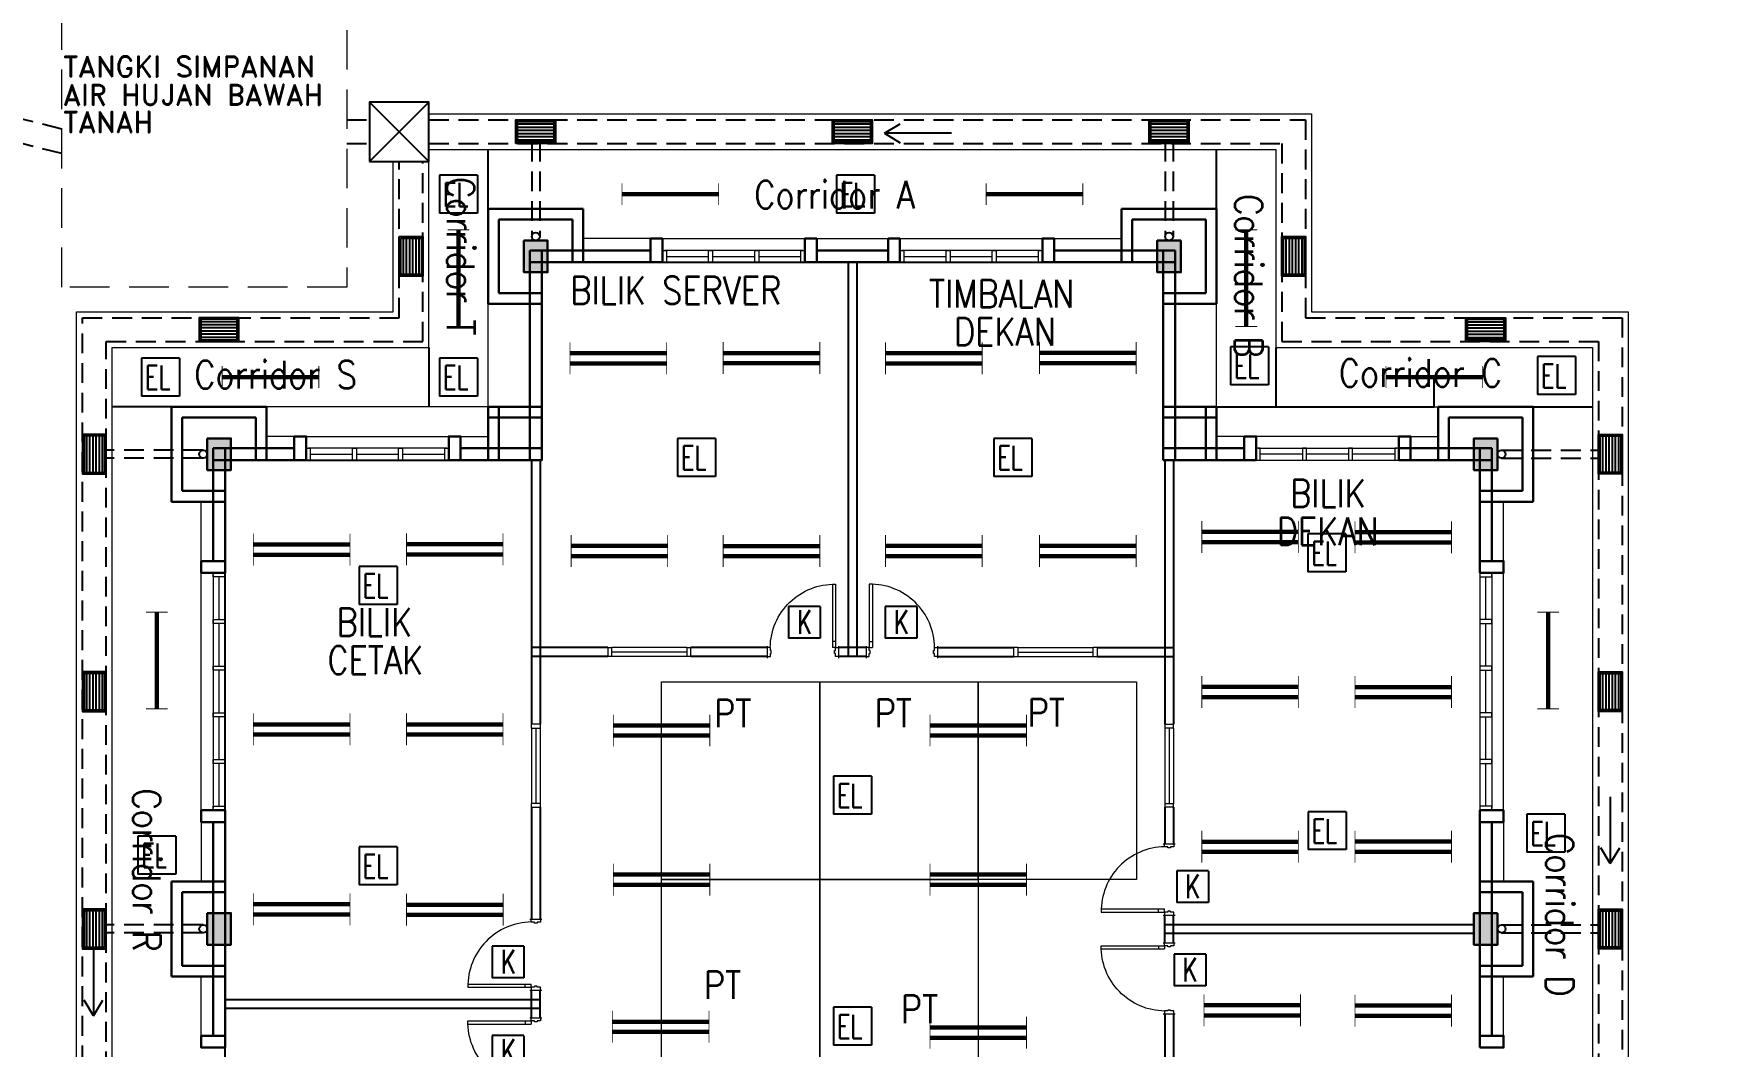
# Model space of a CAD drawing. Header units: inches. Extents: x -86493719 to 430035, y 21644 to 1519532.
# Drawn here: x 260077 to 281308, y 70324 to 83125 of the extents above; entities that cross this region are included whole.
import ezdxf
from ezdxf.enums import TextEntityAlignment as Align

# ---------------------------------------------------------------- set-up
doc = ezdxf.new("R2010")
doc.units = ezdxf.units.IN
doc.header["$MEASUREMENT"] = 0
doc.linetypes.add('DASHED2', pattern=[0.375, 0.25, -0.125])
doc.linetypes.add('HIDDEN', pattern=[0.375, 0.25, -0.125])
for name, color, linetype, lineweight in [('1', 8, 'Continuous', 9), ('COLUMN', 8, 'Continuous', 30), ('DR', 8, 'Continuous', 18), ('LW', 8, 'Continuous', 20), ('t3', 8, 'Continuous', 25), ('wall', 8, 'Continuous', 30), ('WIN', 8, 'Continuous', 18), ('windoor', 8, 'Continuous', 18)]:
    doc.layers.add(name, color=color, linetype=linetype, lineweight=lineweight)
for name, color, linetype in [('12. mRspecT - LEGEND', 1, 'Continuous'), ('dmension', 4, 'Continuous'), ('DOWNPIPE', 8, 'Continuous'), ('drain', 8, 'Continuous'), ('dxt_text', 4, 'Continuous'), ('ELECT', 6, 'Continuous'), ('FITTING', 40, 'Continuous'), ('manhole', 8, 'Continuous'), ('MSGRATING', 8, 'Continuous'), ('partition', 8, 'Continuous')]:
    doc.layers.add(name, color=color, linetype=linetype)
doc.styles.add('LAILA', font='romans.shx', dxfattribs={"width": 0.85})
doc.styles.add('ROMANS', font='romans.shx', dxfattribs={"width": 0.5, "height": 400})
doc.styles.get("Standard").update_dxf_attribs({"font": 'arial.ttf'})
doc.styles.add('VERDANA1000', font='romand.shx', dxfattribs={"height": 1000})

# ---------------------------------------------------------------- blocks, each defined once
blk = doc.blocks.new('D900')
at = {"layer": 'DR'}
for p, q in [((38, 915), (38, 115)), ((78, 915), (78, 115)), ((38, 190), (78, 190)), ((38, 115), (78, 115))]:
    blk.add_line(p, q, dxfattribs=at)
at = {"layer": 'DR', "color": 3}
for p, q in [((0, 132), (0, -18)), ((900, 132), (900, -18)), ((900, 115), (900, 0))]:
    blk.add_line(p, q, dxfattribs=at)
at = {"layer": 'DR'}
for points in [[(0, 0), (38, 0), (38, 40), (50, 40), (50, 75), (38, 75), (38, 115), (0, 115)], [(900, 0), (862, 0), (862, 40), (850, 40), (850, 75), (862, 75), (862, 115), (900, 115)]]:
    blk.add_lwpolyline(points, dxfattribs=at)
at = {"layer": 'DR', "color": 8}
blk.add_arc((52, 104), 811, 0.7553, 91.0145, dxfattribs=at)
blk = doc.blocks.new('ARR')
at = {"layer": 'drain'}
for p, q in [((-2151413, -694434), (-2150569, -694434)), ((-2150569, -694434), (-2150768, -694314)), ((-2150569, -694434), (-2150768, -694553))]:
    blk.add_line(p, q, dxfattribs=at)
blk = doc.blocks.new('1 X 8W EL')
at = {"layer": 'ELECT', "color": 6}
for p, q in [((-240, 240), (-240, -240)), ((240, 240), (-240, 240)), ((240, 240), (240, -240)), ((240, -240), (-240, -240))]:
    blk.add_line(p, q, dxfattribs=at)
at = {"layer": 'ELECT', "color": 6, "style": 'ROMANS', "width": 0.7}
blk.add_text('EL', height=300, dxfattribs=at).set_placement((-196, -156))
blk = doc.blocks.new('YBC 2X36')
at = {"layer": 'FITTING', "color": 3}
for points, const_width in [([(-610, 63), (610, 63)], 54.6), ([(-610, 201), (-610, -74)], 10.9), ([(-610, 72), (-610, -203)], 10.9), ([(610, 201), (610, -84)], 10.9), ([(610, 72), (610, -203)], 10.9), ([(-610, -66), (610, -66)], 54.6)]:
    blk.add_lwpolyline(points, dxfattribs=dict(at, const_width=const_width))
blk = doc.blocks.new('YBC 1X36')
at = {"layer": 'FITTING', "color": 3}
for points, const_width in [([(-610, 0), (610, 0)], 54.6), ([(-610, 138), (-610, -138)], 10.9), ([(610, 138), (610, -138)], 10.9)]:
    blk.add_lwpolyline(points, dxfattribs=dict(at, const_width=const_width))
blk = doc.blocks.new('1 X 8W KELUAR')
at = {"layer": 'ELECT', "color": 5}
for p, q in [((-160, 161), (-160, -240)), ((240, 161), (-160, 161)), ((240, 160), (240, -240)), ((240, -240), (-160, -240))]:
    blk.add_line(p, q, dxfattribs=at)
at = {"layer": 'ELECT', "color": 5, "style": 'ROMANS', "width": 0.7}
blk.add_text('K', height=300, dxfattribs=at).set_placement((-50, -185))

msp = doc.modelspace()

# ---------------------------------------------------------------- linework, layer by layer
at = {"layer": '1'}
for points in [[(268009, 72434), (268009, 74934), (270009, 74934), (270009, 72434)], [(270009, 72434), (270009, 74934), (272009, 74934), (272009, 72434)], [(272009, 72434), (272009, 74934), (274009, 74934), (274009, 72434)], [(268009, 69934), (268009, 72434), (270009, 72434), (270009, 69934)], [(270009, 69934), (270009, 72434), (272009, 72434), (272009, 69934)]]:
    msp.add_lwpolyline(points, close=True, dxfattribs=at)
at = {"layer": '12. mRspecT - LEGEND'}
msp.add_lwpolyline([(262720, 56234), (261070, 56234), (261070, 59234), (264495, 59234), (264495, 65884), (262495, 65884), (262495, 77734), (266495, 77734), (266495, 80234), (274345, 80234), (274345, 78409), (277770, 78409), (277770, 78784)], dxfattribs=at)
at = {"layer": 'COLUMN'}
for points in [[(266270, 80509), (266570, 80509), (266570, 80109), (266270, 80109)], [(274570, 80509), (274270, 80509), (274270, 80109), (274570, 80109)], [(262270, 78009), (262570, 78009), (262570, 77609), (262270, 77609)], [(278570, 78009), (278270, 78009), (278270, 77609), (278570, 77609)], [(262270, 72009), (262570, 72009), (262570, 71609), (262270, 71609)], [(278570, 72009), (278270, 72009), (278270, 71609), (278570, 71609)]]:
    msp.add_lwpolyline(points, close=True, dxfattribs=at)
for points in [[(266270, 80509), (266570, 80509), (266270, 80109), (266570, 80109)], [(274570, 80509), (274270, 80509), (274570, 80109), (274270, 80109)], [(262270, 78009), (262570, 78009), (262270, 77609), (262570, 77609)], [(278570, 78009), (278270, 78009), (278570, 77609), (278270, 77609)], [(262270, 72009), (262570, 72009), (262270, 71609), (262570, 71609)], [(278570, 72009), (278270, 72009), (278570, 71609), (278270, 71609)]]:
    msp.add_solid(points, dxfattribs=at)
at = {"layer": 'dmension'}
for p, q in [((265820, 80909), (265820, 81659)), ((275020, 80909), (275020, 81659)), ((265070, 79159), (265070, 78409)), ((275770, 79159), (275770, 78409))]:
    msp.add_line(p, q, dxfattribs=at)
at = {"layer": 'DOWNPIPE', "linetype": 'HIDDEN', "ltscale": 1000}
for p, q in [((266370, 81759), (266370, 80559)), ((266470, 81759), (266470, 80559)), ((274370, 81759), (274370, 80559)), ((274470, 81759), (274470, 80559)), ((262220, 77859), (260970, 77859)), ((262220, 77759), (260970, 77759)), ((278620, 77859), (279870, 77859)), ((278620, 77759), (279870, 77759)), ((262220, 71859), (260970, 71859)), ((278620, 71859), (279870, 71859)), ((262220, 71759), (260970, 71759)), ((278620, 71759), (279870, 71759))]:
    msp.add_line(p, q, dxfattribs=at)
at = {"layer": 'DOWNPIPE'}
for centre in [(266420, 80559), (274420, 80559), (262220, 77809), (278620, 77809), (262220, 71809), (278620, 71809)]:
    msp.add_circle(centre, 50, dxfattribs=at)
at = {"layer": 'drain', "linetype": 'DASHED2', "ltscale": 1000}
for p, q in [((260434, 81919), (258994, 82275)), ((260434, 81610), (258922, 81983))]:
    msp.add_line(p, q, dxfattribs=at)
for points in [[(265070, 82034), (276145, 82034), (276145, 79534), (280145, 79534), (280145, 64084), (278145, 64084), (278145, 61109), (281645, 61109), (281645, 52584), (280145, 52584), (280145, 45584), (255195, 45584), (255195, 56034)], [(264034, 82034), (264320, 82034)], [(265070, 81734), (275845, 81734), (275845, 79234), (279845, 79234), (279845, 64384), (277845, 64384), (277845, 60809), (281345, 60809), (281345, 52884), (279845, 52884), (279845, 45884), (255495, 45884), (255495, 55734)], [(264034, 81734), (264320, 81734)], [(255195, 56034), (259195, 56034), (259195, 61034), (262695, 61034), (262695, 64084), (260695, 64084), (260695, 79534), (264695, 79534), (264695, 81509)], [(255495, 55734), (259495, 55734), (259495, 60734), (262995, 60734), (262995, 64384), (260995, 64384), (260995, 79234), (264995, 79234), (264995, 81509)]]:
    msp.add_lwpolyline(points, dxfattribs=at)
at = {"layer": 'dxt_text'}
for p, q in [((261820, 78409), (261070, 78409)), ((279020, 78409), (279770, 78409)), ((270365, 76914), (270365, 76912)), ((270365, 76914), (270365, 76912)), ((267463, 75364), (267463, 75364))]:
    msp.add_line(p, q, dxfattribs=at)
at = {"layer": 'LW'}
for p, q in [((265070, 82109), (276220, 82109)), ((276220, 82109), (276220, 79609)), ((265070, 79159), (265070, 81659)), ((265070, 81659), (275770, 81659)), ((275770, 81659), (275770, 79159)), ((264620, 79609), (264620, 81509)), ((267870, 80534), (267020, 80534)), ((268020, 80534), (269820, 80534)), ((269970, 80534), (270870, 80534)), ((271020, 80534), (272820, 80534)), ((272970, 80534), (273820, 80534)), ((265820, 78409), (265820, 79709)), ((275020, 78409), (275020, 79709)), ((260620, 64009), (260620, 79609)), ((260620, 79609), (264620, 79609)), ((276220, 79609), (280220, 79609)), ((280220, 79609), (280220, 64009)), ((261070, 64459), (261070, 79159)), ((261070, 79159), (265070, 79159)), ((275770, 79159), (279770, 79159)), ((279770, 79159), (279770, 64459)), ((265820, 78409), (263020, 78409)), ((275020, 78409), (277820, 78409)), ((263370, 78034), (263020, 78034)), ((263520, 78034), (265320, 78034)), ((265470, 78034), (265820, 78034)), ((275370, 78034), (275020, 78034)), ((277320, 78034), (275520, 78034)), ((277470, 78034), (277820, 78034)), ((262195, 76459), (262195, 77209)), ((278645, 76459), (278645, 77209)), ((262195, 73309), (262195, 76309)), ((278645, 73309), (278645, 76309)), ((262195, 73159), (262195, 72409)), ((278645, 73159), (278645, 72409)), ((262195, 70459), (262195, 71209)), ((278645, 70459), (278645, 71209))]:
    msp.add_line(p, q, dxfattribs=at)
at = {"layer": 'LW', "linetype": 'HIDDEN', "ltscale": 2000}
msp.add_lwpolyline([(260434, 83920), (264034, 83920), (264034, 79920), (260434, 79920)], close=True, dxfattribs=at)
at = {"layer": 'LW', "linetype": 'Continuous', "lineweight": 0}
for radius, end in [(3000, 169.078), (2875, 166.7142)]:
    msp.add_arc((260850, 81306), radius, 90.0124, end, dxfattribs=at)
at = {"layer": 'manhole'}
for p, q in [((264320, 82259), (265070, 81509)), ((265070, 82259), (264320, 81509))]:
    msp.add_line(p, q, dxfattribs=at)
msp.add_lwpolyline([(264320, 81509), (265070, 81509), (265070, 82259), (264320, 82259)], close=True, dxfattribs=at)
at = {"layer": 'MSGRATING'}
for p, q in [((266190, 81984), (266650, 81984)), ((270190, 81984), (270650, 81984)), ((274190, 81984), (274650, 81984)), ((266190, 81944), (266650, 81944)), ((266190, 81904), (266650, 81904)), ((266190, 81864), (266650, 81864)), ((266190, 81824), (266650, 81824)), ((266190, 81784), (266650, 81784)), ((270190, 81944), (270650, 81944)), ((270190, 81904), (270650, 81904)), ((270190, 81864), (270650, 81864)), ((270190, 81824), (270650, 81824)), ((270190, 81784), (270650, 81784)), ((274190, 81944), (274650, 81944)), ((274190, 81904), (274650, 81904)), ((274190, 81864), (274650, 81864)), ((274190, 81824), (274650, 81824)), ((274190, 81784), (274650, 81784)), ((264745, 80539), (264745, 80079)), ((264785, 80539), (264785, 80079)), ((264825, 80539), (264825, 80079)), ((264865, 80539), (264865, 80079)), ((264905, 80539), (264905, 80079)), ((264945, 80539), (264945, 80079)), ((275895, 80539), (275895, 80079)), ((275935, 80539), (275935, 80079)), ((275975, 80539), (275975, 80079)), ((276015, 80539), (276015, 80079)), ((276055, 80539), (276055, 80079)), ((276095, 80539), (276095, 80079)), ((262650, 79484), (262190, 79484)), ((262650, 79444), (262190, 79444)), ((262650, 79404), (262190, 79404)), ((278190, 79484), (278650, 79484)), ((278190, 79444), (278650, 79444)), ((278190, 79404), (278650, 79404)), ((262650, 79364), (262190, 79364)), ((262650, 79324), (262190, 79324)), ((262650, 79284), (262190, 79284)), ((278190, 79364), (278650, 79364)), ((278190, 79324), (278650, 79324)), ((278190, 79284), (278650, 79284)), ((260745, 78039), (260745, 77579)), ((260785, 78039), (260785, 77579)), ((260825, 78039), (260825, 77579)), ((260865, 78039), (260865, 77579)), ((260905, 78039), (260905, 77579)), ((260945, 78039), (260945, 77579)), ((279895, 78039), (279895, 77579)), ((279935, 78039), (279935, 77579)), ((279975, 78039), (279975, 77579)), ((280015, 78039), (280015, 77579)), ((280055, 78039), (280055, 77579)), ((280095, 78039), (280095, 77579)), ((260745, 75039), (260745, 74579)), ((260785, 75039), (260785, 74579)), ((260825, 75039), (260825, 74579)), ((260865, 75039), (260865, 74579)), ((260905, 75039), (260905, 74579)), ((260945, 75039), (260945, 74579)), ((279895, 75039), (279895, 74579)), ((279935, 75039), (279935, 74579)), ((279975, 75039), (279975, 74579)), ((280015, 75039), (280015, 74579)), ((280055, 75039), (280055, 74579)), ((280095, 75039), (280095, 74579)), ((260745, 72039), (260745, 71579)), ((260785, 72039), (260785, 71579)), ((260825, 72039), (260825, 71579)), ((260865, 72039), (260865, 71579)), ((260905, 72039), (260905, 71579)), ((260945, 72039), (260945, 71579)), ((279895, 72039), (279895, 71579)), ((279935, 72039), (279935, 71579)), ((279975, 72039), (279975, 71579)), ((280015, 72039), (280015, 71579)), ((280055, 72039), (280055, 71579)), ((280095, 72039), (280095, 71579))]:
    msp.add_line(p, q, dxfattribs=at)
for points in [[(266170, 81734), (266170, 82034), (266670, 82034), (266670, 81734)], [(266190, 81754), (266190, 82014), (266650, 82014), (266650, 81754)], [(270170, 81734), (270170, 82034), (270670, 82034), (270670, 81734)], [(270190, 81754), (270190, 82014), (270650, 82014), (270650, 81754)], [(274170, 81734), (274170, 82034), (274670, 82034), (274670, 81734)], [(274190, 81754), (274190, 82014), (274650, 82014), (274650, 81754)], [(264695, 80559), (264995, 80559), (264995, 80059), (264695, 80059)], [(264715, 80539), (264975, 80539), (264975, 80079), (264715, 80079)], [(275845, 80559), (276145, 80559), (276145, 80059), (275845, 80059)], [(275865, 80539), (276125, 80539), (276125, 80079), (275865, 80079)], [(262670, 79234), (262670, 79534), (262170, 79534), (262170, 79234)], [(262650, 79254), (262650, 79514), (262190, 79514), (262190, 79254)], [(278170, 79234), (278170, 79534), (278670, 79534), (278670, 79234)], [(278190, 79254), (278190, 79514), (278650, 79514), (278650, 79254)], [(260995, 78059), (260695, 78059), (260695, 77559), (260995, 77559)], [(260975, 78039), (260715, 78039), (260715, 77579), (260975, 77579)], [(279845, 78059), (280145, 78059), (280145, 77559), (279845, 77559)], [(279865, 78039), (280125, 78039), (280125, 77579), (279865, 77579)], [(260995, 75059), (260695, 75059), (260695, 74559), (260995, 74559)], [(260975, 75039), (260715, 75039), (260715, 74579), (260975, 74579)], [(279845, 75059), (280145, 75059), (280145, 74559), (279845, 74559)], [(279865, 75039), (280125, 75039), (280125, 74579), (279865, 74579)], [(260995, 72059), (260695, 72059), (260695, 71559), (260995, 71559)], [(260975, 72039), (260715, 72039), (260715, 71579), (260975, 71579)], [(279845, 72059), (280145, 72059), (280145, 71559), (279845, 71559)], [(279865, 72039), (280125, 72039), (280125, 71579), (279865, 71579)]]:
    msp.add_lwpolyline(points, close=True, dxfattribs=at)
at = {"layer": 'partition'}
for p, q in [((270365, 80234), (270365, 75254)), ((270475, 80234), (270475, 75254)), ((266365, 77734), (266365, 74396)), ((266475, 77734), (266475, 74396)), ((274365, 77734), (274365, 74396)), ((274475, 77734), (274475, 74396)), ((267330, 75364), (266365, 75364)), ((267330, 75254), (266365, 75254)), ((269345, 75364), (268380, 75364)), ((269345, 75254), (268380, 75254)), ((270595, 75364), (270245, 75364)), ((270595, 75254), (270245, 75254)), ((271495, 75364), (272460, 75364)), ((271495, 75254), (272460, 75254)), ((273510, 75364), (274475, 75364)), ((273510, 75254), (274475, 75254)), ((266365, 73346), (266365, 71934)), ((266475, 73346), (266475, 71934)), ((274365, 73346), (274365, 72884)), ((274475, 73346), (274475, 72884)), ((274365, 71634), (274365, 71984)), ((274475, 71634), (274475, 71984)), ((274365, 71864), (278270, 71864)), ((274365, 71754), (278270, 71754)), ((266475, 70914), (262495, 70914)), ((266365, 70684), (266365, 71034)), ((266475, 70684), (266475, 71034)), ((266475, 70804), (262495, 70804)), ((274365, 70734), (274365, 65754)), ((274475, 70734), (274475, 65754))]:
    msp.add_line(p, q, dxfattribs=at)
at = {"layer": 'wall'}
for p, q in [((265820, 80909), (265820, 79709)), ((265820, 80909), (267020, 80909)), ((267020, 80909), (267020, 80234)), ((273820, 80909), (273820, 80234)), ((275020, 80909), (273820, 80909)), ((275020, 80909), (275020, 79709)), ((265955, 80774), (266885, 80774)), ((265955, 80774), (265955, 79844)), ((266885, 80774), (266885, 80234)), ((273955, 80774), (273955, 80234)), ((274885, 80774), (273955, 80774)), ((274885, 80774), (274885, 79844)), ((266345, 80384), (267870, 80384)), ((266345, 77734), (266345, 80384)), ((266495, 77734), (266495, 80384)), ((268020, 80384), (268020, 80234)), ((269970, 80384), (270870, 80384)), ((271020, 80384), (271020, 80234)), ((272970, 80384), (274495, 80384)), ((272970, 80384), (272970, 80234)), ((274345, 77734), (274345, 80384)), ((274495, 77734), (274495, 80384)), ((266345, 80234), (268020, 80234)), ((269820, 80234), (271020, 80234)), ((272820, 80234), (274495, 80234)), ((265955, 79844), (266495, 79844)), ((274885, 79844), (274345, 79844)), ((265820, 79709), (266495, 79709)), ((275020, 79709), (274345, 79709)), ((261820, 78409), (263020, 78409)), ((261820, 78409), (261820, 77209)), ((263020, 78409), (263020, 77734)), ((265820, 78409), (265820, 77734)), ((265820, 78409), (266495, 78409)), ((265955, 78409), (265955, 77734)), ((275020, 78409), (274345, 78409)), ((274885, 78409), (274885, 77734)), ((275020, 78409), (275020, 77734)), ((277820, 78409), (277820, 77734)), ((279020, 78409), (277820, 78409)), ((279020, 78409), (279020, 77209)), ((261955, 78274), (261955, 77344)), ((261955, 78274), (262885, 78274)), ((262885, 78274), (262885, 77734)), ((265820, 78274), (266495, 78274)), ((275020, 78274), (274345, 78274)), ((277955, 78274), (277955, 77734)), ((278885, 78274), (277955, 78274)), ((278885, 78274), (278885, 77344)), ((262345, 77884), (263370, 77884)), ((262345, 76459), (262345, 77884)), ((262345, 77734), (263520, 77734)), ((262495, 76309), (262495, 77884)), ((265320, 77734), (266495, 77734)), ((265470, 77884), (266495, 77884)), ((275370, 77884), (274345, 77884)), ((275520, 77734), (274345, 77734)), ((278495, 77884), (277320, 77884)), ((278495, 77734), (277320, 77734)), ((278345, 76309), (278345, 77884)), ((278495, 76459), (278495, 77884)), ((261955, 77344), (262495, 77344)), ((278885, 77344), (278345, 77344)), ((278885, 77344), (278345, 77344)), ((261820, 77209), (262495, 77209)), ((279020, 77209), (278345, 77209)), ((279020, 77209), (278345, 77209)), ((262495, 70309), (262495, 73309)), ((278345, 70309), (278345, 73309)), ((262345, 70459), (262345, 73159)), ((278495, 70459), (278495, 73159)), ((261820, 72409), (261820, 71209)), ((261820, 72409), (262495, 72409)), ((279020, 72409), (278345, 72409)), ((279020, 72409), (279020, 71209)), ((261955, 72274), (262495, 72274)), ((261955, 72274), (261955, 71344)), ((278885, 72274), (278345, 72274)), ((278885, 72274), (278885, 71344)), ((261955, 71344), (262495, 71344)), ((278885, 71344), (278345, 71344)), ((261820, 71209), (262495, 71209)), ((279020, 71209), (278345, 71209))]:
    msp.add_line(p, q, dxfattribs=at)
for points in [[(267870, 80234), (268020, 80234), (268020, 80534), (267870, 80534)], [(269820, 80234), (269970, 80234), (269970, 80534), (269820, 80534)], [(270870, 80234), (271020, 80234), (271020, 80534), (270870, 80534)], [(272820, 80234), (272970, 80234), (272970, 80534), (272820, 80534)], [(263370, 77734), (263520, 77734), (263520, 78034), (263370, 78034)], [(265320, 77734), (265470, 77734), (265470, 78034), (265320, 78034)], [(275520, 77734), (275370, 77734), (275370, 78034), (275520, 78034)], [(277470, 77734), (277320, 77734), (277320, 78034), (277470, 78034)], [(262495, 76309), (262495, 76459), (262195, 76459), (262195, 76309)], [(278345, 76309), (278345, 76459), (278645, 76459), (278645, 76309)], [(262495, 73159), (262495, 73309), (262195, 73309), (262195, 73159)], [(278345, 73159), (278345, 73309), (278645, 73309), (278645, 73159)], [(262495, 70309), (262495, 70459), (262195, 70459), (262195, 70309)], [(278345, 70309), (278345, 70459), (278645, 70459), (278645, 70309)]]:
    msp.add_lwpolyline(points, close=True, dxfattribs=at)
at = {"layer": 'WIN'}
for p, q in [((269795, 80384), (268045, 80384)), ((268070, 80309), (268604, 80309)), ((268654, 80309), (269187, 80309)), ((269237, 80309), (269770, 80309)), ((272795, 80384), (271045, 80384)), ((271070, 80309), (271604, 80309)), ((271654, 80309), (272187, 80309)), ((272237, 80309), (272770, 80309)), ((269820, 80234), (268020, 80234)), ((272820, 80234), (271020, 80234)), ((265320, 77734), (263520, 77734)), ((265295, 77884), (263545, 77884)), ((263570, 77809), (264104, 77809)), ((264154, 77809), (264687, 77809)), ((264737, 77809), (265270, 77809)), ((275520, 77734), (277320, 77734)), ((275545, 77884), (277295, 77884)), ((276104, 77809), (275570, 77809)), ((276687, 77809), (276154, 77809)), ((277270, 77809), (276737, 77809)), ((262345, 76284), (262345, 73334)), ((262420, 75719), (262420, 76259)), ((262495, 76309), (262495, 73309)), ((278345, 76309), (278345, 73309)), ((278420, 75719), (278420, 76259)), ((278495, 76284), (278495, 73334)), ((262420, 75129), (262420, 75669)), ((278420, 75129), (278420, 75669)), ((267330, 75364), (267380, 75364)), ((267380, 75254), (267330, 75254)), ((268330, 75364), (267380, 75364)), ((268330, 75309), (267380, 75309)), ((268330, 75254), (267380, 75254)), ((268330, 75364), (268380, 75364)), ((268380, 75254), (268330, 75254)), ((272510, 75364), (272460, 75364)), ((272460, 75254), (272510, 75254)), ((272510, 75364), (273460, 75364)), ((272510, 75309), (273460, 75309)), ((272510, 75254), (273460, 75254)), ((273510, 75364), (273460, 75364)), ((273460, 75254), (273510, 75254)), ((262420, 74539), (262420, 75079)), ((278420, 74539), (278420, 75079)), ((262420, 73949), (262420, 74489)), ((266365, 74346), (266365, 74396)), ((266365, 74346), (266365, 73396)), ((266420, 74346), (266420, 73396)), ((266475, 74396), (266475, 74346)), ((266475, 74346), (266475, 73396)), ((274365, 74396), (274365, 74346)), ((274365, 74346), (274365, 73396)), ((274420, 74346), (274420, 73396)), ((274475, 74346), (274475, 74396)), ((274475, 74346), (274475, 73396)), ((278420, 73949), (278420, 74489)), ((262420, 73359), (262420, 73899)), ((278420, 73359), (278420, 73899)), ((266365, 73346), (266365, 73396)), ((266475, 73396), (266475, 73346)), ((274365, 73396), (274365, 73346)), ((274475, 73346), (274475, 73396))]:
    msp.add_line(p, q, dxfattribs=at)
for points in [[(268020, 80384), (268070, 80384), (268070, 80234), (268020, 80234)], [(268604, 80384), (268654, 80384), (268654, 80234), (268604, 80234)], [(269187, 80384), (269237, 80384), (269237, 80234), (269187, 80234)], [(269770, 80384), (269820, 80384), (269820, 80234), (269770, 80234)], [(271020, 80384), (271070, 80384), (271070, 80234), (271020, 80234)], [(271604, 80384), (271654, 80384), (271654, 80234), (271604, 80234)], [(272187, 80384), (272237, 80384), (272237, 80234), (272187, 80234)], [(272770, 80384), (272820, 80384), (272820, 80234), (272770, 80234)], [(263520, 77884), (263570, 77884), (263570, 77734), (263520, 77734)], [(264104, 77884), (264154, 77884), (264154, 77734), (264104, 77734)], [(264687, 77884), (264737, 77884), (264737, 77734), (264687, 77734)], [(265270, 77884), (265320, 77884), (265320, 77734), (265270, 77734)], [(275570, 77884), (275520, 77884), (275520, 77734), (275570, 77734)], [(276154, 77884), (276104, 77884), (276104, 77734), (276154, 77734)], [(276737, 77884), (276687, 77884), (276687, 77734), (276737, 77734)], [(277320, 77884), (277270, 77884), (277270, 77734), (277320, 77734)], [(262345, 76259), (262345, 76309), (262495, 76309), (262495, 76259)], [(278495, 76259), (278495, 76309), (278345, 76309), (278345, 76259)], [(262345, 75669), (262345, 75719), (262495, 75719), (262495, 75669)], [(278495, 75669), (278495, 75719), (278345, 75719), (278345, 75669)], [(262345, 75079), (262345, 75129), (262495, 75129), (262495, 75079)], [(278495, 75079), (278495, 75129), (278345, 75129), (278345, 75079)], [(262345, 74489), (262345, 74539), (262495, 74539), (262495, 74489)], [(278495, 74489), (278495, 74539), (278345, 74539), (278345, 74489)], [(262345, 73899), (262345, 73949), (262495, 73949), (262495, 73899)], [(278495, 73899), (278495, 73949), (278345, 73949), (278345, 73899)], [(262345, 73309), (262345, 73359), (262495, 73359), (262495, 73309)], [(278495, 73309), (278495, 73359), (278345, 73359), (278345, 73309)]]:
    msp.add_lwpolyline(points, close=True, dxfattribs=at)
for points in [[(267330, 75364), (267330, 75254)], [(267380, 75254), (267380, 75364)], [(268330, 75364), (268330, 75254)], [(268380, 75254), (268380, 75364)], [(272460, 75254), (272460, 75364)], [(272510, 75364), (272510, 75254)], [(273460, 75254), (273460, 75364)], [(273510, 75364), (273510, 75254)], [(266475, 74396), (266365, 74396)], [(266365, 74346), (266475, 74346)], [(274365, 74396), (274475, 74396)], [(274475, 74346), (274365, 74346)], [(266475, 73396), (266365, 73396)], [(266365, 73346), (266475, 73346)], [(274365, 73396), (274475, 73396)], [(274475, 73346), (274365, 73346)]]:
    msp.add_lwpolyline(points, dxfattribs=at)

# ---------------------------------------------------------------- block references
at = {"layer": 'drain'}
for p, rotation in [((-1879743, -612569), 180), ((974427, -2077934), 270), ((955267, -2079860), 270)]:
    msp.add_blockref('ARR', p, dxfattribs=dict(at, rotation=rotation))
at = {"layer": 'dxt_text'}
for name, p in [('1 X 8W EL', (265445, 81096)), ('1 X 8W EL', (270458, 81096)), ('YBC 1X36', (268120, 81096)), ('YBC 1X36', (272720, 81096)), ('YBC 2X36', (267463, 79023)), ('YBC 2X36', (269398, 79024)), ('YBC 2X36', (271448, 79021)), ('YBC 2X36', (273393, 79026)), ('1 X 8W EL', (261680, 78784)), ('1 X 8W EL', (265445, 78784)), ('1 X 8W EL', (275435, 78924)), ('1 X 8W EL', (279314, 78804)), ('YBC 1X36', (263070, 78784)), ('YBC 1X36', (277770, 78784)), ('1 X 8W EL', (268451, 77769)), ('1 X 8W EL', (272445, 77769)), ('YBC 2X36', (275443, 76763)), ('YBC 2X36', (277378, 76761)), ('YBC 2X36', (263463, 76605)), ('YBC 2X36', (265396, 76607)), ('YBC 2X36', (267477, 76587)), ('YBC 2X36', (269398, 76585)), ('YBC 2X36', (271448, 76586)), ('YBC 2X36', (273393, 76587)), ('1 X 8W EL', (276413, 76561)), ('1 X 8W EL', (264431, 76151)), ('1 X 8W KELUAR', (269772, 75723)), ('1 X 8W KELUAR', (270994, 75723)), ('YBC 2X36', (275443, 74806)), ('YBC 2X36', (277378, 74803)), ('YBC 2X36', (263463, 74331)), ('YBC 2X36', (265397, 74331)), ('YBC 2X36', (268009, 74318)), ('YBC 2X36', (272009, 74318)), ('1 X 8W EL', (270420, 73498)), ('1 X 8W EL', (276416, 73051)), ('1 X 8W EL', (279179, 73018)), ('YBC 2X36', (275443, 72848)), ('YBC 2X36', (277378, 72850)), ('1 X 8W EL', (261633, 72743)), ('1 X 8W EL', (264431, 72606)), ('YBC 2X36', (268009, 72434)), ('YBC 2X36', (272009, 72434)), ('1 X 8W KELUAR', (274676, 72381)), ('YBC 2X36', (263463, 72059)), ('YBC 2X36', (265398, 72052)), ('1 X 8W KELUAR', (266030, 71431)), ('1 X 8W KELUAR', (274642, 71330)), ('YBC 2X36', (275471, 70782)), ('YBC 2X36', (277378, 70778)), ('YBC 2X36', (267998, 70573)), ('1 X 8W EL', (270420, 70580)), ('YBC 2X36', (272009, 70500)), ('1 X 8W KELUAR', (266030, 70300))]:
    msp.add_blockref(name, p, dxfattribs=at)
at = {"layer": 'dxt_text', "rotation": 270}
for p in [(265445, 80034), (275395, 80034), (261633, 75202), (279208, 75202)]:
    msp.add_blockref('YBC 1X36', p, dxfattribs=at)
at = {"layer": 'windoor', "xscale": -1}
msp.add_blockref('D900', (270245, 75251), dxfattribs=at)
at = {"layer": 'windoor'}
msp.add_blockref('D900', (270595, 75251), dxfattribs=at)
at = {"layer": 'windoor', "rotation": 90}
for p in [(274478, 71984), (266478, 71034)]:
    msp.add_blockref('D900', p, dxfattribs=at)
at = {"layer": 'windoor', "xscale": -1, "rotation": 90}
for p in [(274478, 71634), (266478, 70684)]:
    msp.add_blockref('D900', p, dxfattribs=at)

# ---------------------------------------------------------------- texts
at = {"layer": 'LW', "insert": (268529, 81427), "char_height": 0.2, "attachment_point": 1}
msp.add_mtext_dynamic_manual_height_columns('Corridor A', width=1765.98, gutter_width=1, heights=[0], dxfattribs=at)
at = {"layer": 'LW', "char_height": 350, "attachment_point": 1, "rotation": 270, "style": 'LAILA'}
for s, insert in [('Corridor T', (265646, 81311)), ('Corridor B', (275599, 81094)), ('Corridor R', (261680, 73583)), ('Corridor D', (279529, 73018))]:
    msp.add_mtext_dynamic_manual_height_columns(s, width=3371.89, gutter_width=1750, heights=[0], dxfattribs=dict(at, insert=insert))
at = {"layer": 'LW', "char_height": 350, "attachment_point": 1, "style": 'LAILA'}
for s, insert in [('Corridor A', (269180, 81263)), ('Corridor S', (262106, 78990)), ('Corridor C', (276563, 79010))]:
    msp.add_mtext_dynamic_manual_height_columns(s, width=3116.43, gutter_width=1750, heights=[0], dxfattribs=dict(at, insert=insert))
at = {"layer": 't3', "style": 'VERDANA1000'}
for s, p in [('TANGKI SIMPANAN', (260449, 82839)), ('AIR HUJAN BAWAH', (260449, 82483)), ('TANAH', (260449, 82139))]:
    msp.add_text(s, height=262.5, dxfattribs=at).set_placement(p, align=Align.TOP_LEFT)
at = {"layer": 't3', "style": 'LAILA', "width": 0.85}
for s, p in [('BILIK SERVER', (266856, 80054)), ('TIMBALAN ', (271387, 80011)), ('DEKAN', (271702, 79531)), ('BILIK', (275948, 77489)), ('DEKAN', (275779, 77009)), ('BILIK', (263903, 75861)), ('CETAK', (263787, 75381))]:
    msp.add_text(s, height=350, dxfattribs=at).set_placement(p, align=Align.TOP_LEFT)
for p in [(268469, 74357), (270496, 74361), (272429, 74369), (268339, 70925), (270827, 70620)]:
    msp.add_text(' PT', height=350, dxfattribs=at).set_placement(p)

doc.saveas('drawing.dxf')
